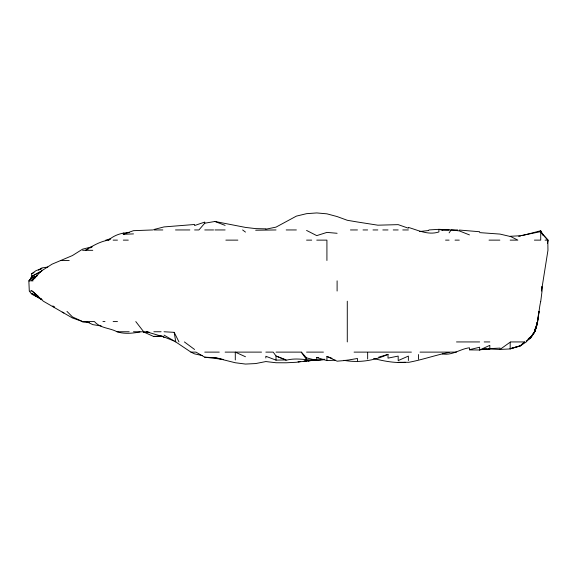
<?xml version="1.0" encoding="UTF-8"?>
<svg xmlns="http://www.w3.org/2000/svg" width="577" height="577" viewBox="0 0 577 577"><rect width="100%" height="100%" fill="white"/><g stroke="black" fill="none" stroke-linecap="round" stroke-linejoin="round"><path stroke-width="0.87" d="M541.702 286.791L541.486 291.032L547.955 250.31L547.818 240.126L540.721 231.644L520.36 235.741L510.176 236.289L517.865 240.126L510.176 240.126M540.757 301.216L542.055 291.032L542.055 286.791M540.721 301.454C537.576 314.039 539.625 330.167 528.489 339.045M536.422 324.966L537.129 322.42L534.677 331.753L530.537 338.281L526.21 341.021M547.443 243.523L548.15 240.126L541.926 233.836M535.384 328.363L534.677 331.753L535.42 328.363M535.954 326.661L534.54 331.753L530.537 337.502L528.294 338.98M30.725 279.355L31.685 276.369L41.861 270.974L31.685 276.462M31.685 276.628L29.348 280.855L31.685 277.465L31.685 273.786L35.99 270.671L41.861 268.485L40.527 269.214M449.094 232.877L451.2 229.949L459.278 230.894L469.454 234.904M41.861 299.651L31.685 293.325L41.861 299.463L31.685 294.14L29.29 291.032L28.85 280.855L31.685 277.465L36.769 276.383M265.838 228.853L255.661 228.615L245.477 227.41L214.932 221.474L204.756 223.205L198.914 229.949L194.572 229.949M33.069 280.855L31.685 280.855L41.768 270.671M510.342 341.937L524.522 341.937L520.36 345.847L510.176 348.934L499.999 349.438L489.815 349.02M524.522 341.937L520.36 345.832L510.176 348.688L520.36 345.847L526.26 341.937L530.537 336.99L528.114 339.189M31.685 280.855L35.752 277.429M88.764 248.673L85.569 250.31C92.645 245.831 100.153 241.417 108.541 240.126C114.145 235.156 121.797 232.603 129.248 232.646M31.685 279.333L37.498 275.308M38.529 270.209L41.861 267.923L47.804 267.05M528.46 339.153C537.237 333.095 537.649 321.036 539.019 311.392C537.028 320.502 537.706 332.431 529.051 338.158M41.861 270.671L52.045 264.165L72.406 255.568L82.583 249.17L91.916 246.833M442.307 353.86C452.123 355.858 460.071 348.897 469.454 347.78L469.454 349.705L479.638 347.231L479.638 349.994L469.454 349.893M90.365 247.85L91.967 247.028M31.685 273.786L34 272.618M108.541 240.126L110.07 239.419M479.638 349.994L489.815 345.342L489.815 348.602L479.638 349.864M408.372 360.538L408.372 356.096L398.188 360.589L398.188 356.088L388.011 358.129L388.011 354.365C374.084 360.697 358.966 363.02 343.892 360.337M123.312 232.964L123.312 234.276L133.489 230.677L152.739 229.949M522.055 235.618L540.721 230.742L543.173 235.438M378.678 357.163L388.011 354.365M105.822 240.126L110.69 238.719M153.85 229.523L164.034 226.92L194.572 224.489L194.572 225.542L204.756 222.08L204.756 223.205M449.094 352.403C435.512 355.1 422.436 359.767 408.841 362.298L398.188 362.298M265.838 229.213L276.022 227.122L296.383 216.123L306.56 213.67L316.744 212.935L326.921 213.836L337.105 216.563L347.282 220.277L357.466 222.001L377.827 225.189L398.188 224.641L408.372 228.211M31.685 277.465L36.769 276.462M347.282 360.214L357.466 358.476L357.466 360.813M320.985 359.738L304.014 361.195L306.56 360.95M322.68 359.464L324.382 359.19M139.995 332.006C132.429 333.282 124.444 334.242 117.023 331.753C109.608 327.765 100.456 328.45 94.433 321.577L82.583 321.577L72.406 316.874L66.968 311.392M308.262 360.74L315.893 359.767L296.383 362.269L286.199 362.789L276.022 362.745L265.838 361.555L255.661 363.568L245.477 364.065L235.293 362.753L214.932 357.682L204.756 357.192L195.971 352.114L190.937 352.114L175.761 341.937L164.034 335.107M324.382 359.586C311.695 362.031 298.836 356.759 286.199 360.264L276.022 356.023L273.224 352.114L265.838 352.114M419.4 231.543L428.733 230.519M518.665 236.26L520.36 236.13M483.028 349.049L486.425 348.825M488.12 348.71L499.999 348.097L499.999 349.438L510.176 342.168L510.176 348.934M428.906 229.949L438.909 229.321L449.094 229.812L442.891 229.927M162.332 336.095L153.85 336.579L143.673 331.977M405.35 362.298C394.675 363.221 383.871 361.108 373.586 358.49M276.022 352.114L301.288 352.114L306.56 357.87L316.744 360.452L316.744 357.466L326.921 360.589L335.41 360.199M161.488 336.095L153.85 336.391L163.183 336.514M123.312 234.276L133.489 233.901M255.661 230.23L276.022 229.949M442.004 229.949L457.662 229.949M143.673 332.467L149.609 332.294M265.838 357.992L265.838 356.261L276.022 360.142L286.199 359.904M153.85 229.949L162.822 229.949M175.502 229.949L189.84 229.949M204.756 229.949L213.569 229.949M214.932 229.949L225.117 229.949M286.199 229.949L296.383 229.949M350.455 229.949L357.466 229.949M363.012 229.949L367.65 229.949M372.987 229.949L377.827 229.949M382.811 229.949L388.011 229.949M393.233 229.949L398.188 229.949M402.76 229.949L408.372 229.949M113.128 240.126L117.463 240.126M123.312 240.126L128.289 240.126M225.859 240.126L237.861 240.126M306.56 240.126L311.703 240.126M316.744 240.126L326.921 240.126L326.921 260.487M445.552 240.126L449.094 240.126M455.037 240.126L459.278 240.126M489.022 240.126L499.855 240.126M534.389 240.126L540.721 240.126L540.721 230.742M545.063 240.126L547.818 240.126M82.583 250.31L92.767 250.31M60.967 260.487L69.211 260.487M28.85 280.855L30.552 280.855M30.163 291.032L31.685 291.032L31.685 290.44M102.944 321.577L104.978 321.577M113.128 321.577L117.477 321.577M117.023 331.753L129.176 331.753M133.489 331.753L148.116 331.847M153.85 331.753L161.098 331.753M456.494 341.937L479.638 341.937M484.197 341.937L489.815 341.937M204.756 352.114L219.26 352.114M225.117 352.114L261.54 352.114M306.56 352.114L323.423 352.114M354.076 352.114L411.394 352.114M420.013 352.114L449.094 352.114M449.62 352.114L456.472 352.114M483.028 349.33L489.815 349.446M345.587 360.279L347.282 360.315L337.105 361.18L326.921 356.478L326.921 360.589M459.278 230.043L479.638 231.738M164.034 331.753L174.211 332.352L178.978 341.937M337.105 233.281L326.921 232.401L316.744 235.625L306.56 230.432M479.638 232.618L499.999 234.089L510.176 236.469M82.583 321.988L89.37 322.622M223.422 359.421L204.756 357.192M101.249 325.983L92.767 324.62L86.319 321.577M316.744 357.466L318.439 357.776M214.932 357.682L220.876 358.786M202.21 355.555L194.572 353.867L190.937 352.114M408.372 227.41C418.325 230.317 428.314 235.416 438.909 231.954L438.909 229.949M146.479 331.753L164.034 336.997L174.211 341.014M81.739 321.274L72.406 317.956L43.362 301.216L32.153 291.032L38.623 296.578M326.921 356.478L332.013 358.303M285.42 359.608L276.022 356.023L276.022 360.142M214.932 221.474L225.117 225.398M245.477 356.745L235.293 352.143L235.293 359.954M162.606 336.312L164.034 337.48M184.395 341.937L194.572 349.482M242.614 229.949L245.477 232.091M135.79 321.577L143.673 331.753M301.288 352.114L306.56 359.594L306.56 357.87M174.211 332.352L175.761 341.937M418.549 354.545L418.549 359.247M367.65 352.497L367.65 358.995M347.282 301.216L347.282 341.937M337.105 280.855L337.105 291.032M300.624 361.527L298.078 361.779L300.624 361.534M315.893 360.091L308.262 360.798L315.893 360.091M442.4 229.949L438.909 229.401L442.4 229.949M63.787 312.835L62.222 312.207L63.787 312.813M54.26 306.993L52.781 306.019L54.245 306.993"/></g></svg>
